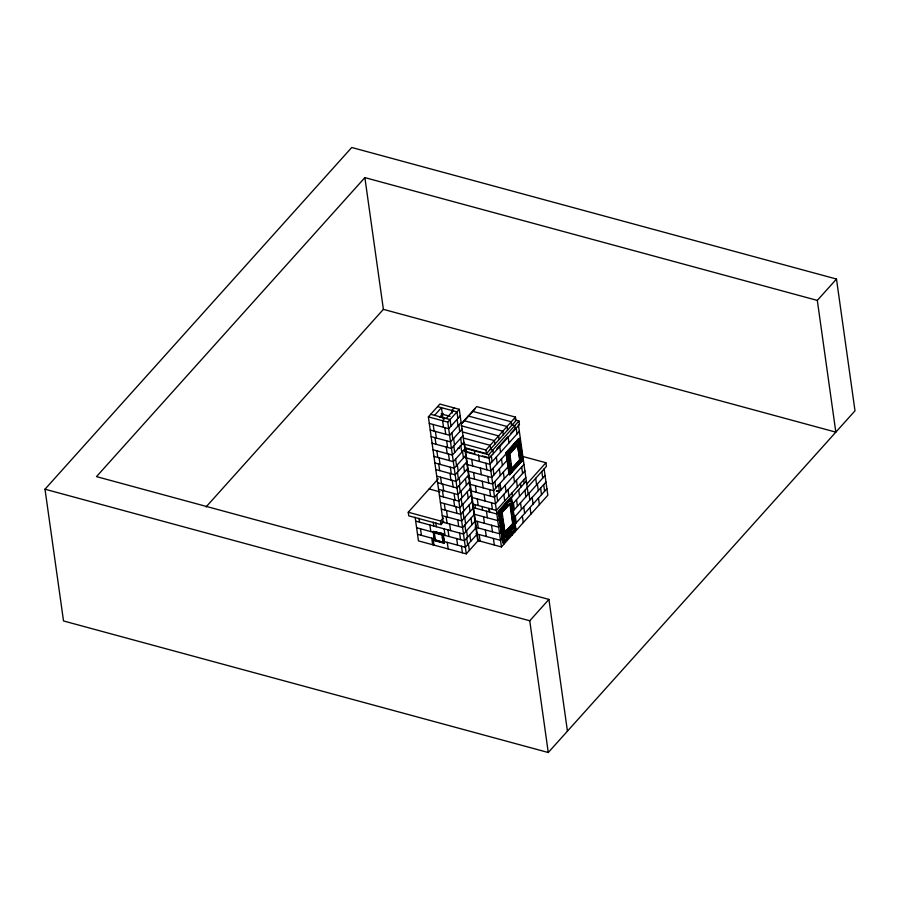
<?xml version="1.0" encoding="UTF-8"?>
<svg xmlns="http://www.w3.org/2000/svg" width="900" height="900" viewBox="0 0 900 900"><rect width="100%" height="100%" fill="white"/><g stroke="black" fill="none" stroke-linecap="round" stroke-linejoin="round"><path stroke-width="1.35" d="M435.409 539.944L442.957 542.126L442.024 534.859M459.945 446.231L460.327 445.804M498.173 484.909C498.42 486.743 498.679 480.082 499.162 492.154C500.186 492.075 498.892 491.152 496.339 491.231M45 489.206L351.731 147.487L836.482 279.045L855 410.794L548.269 752.512L63.517 620.955L45 489.206L529.751 620.775L548.921 599.411L96.491 476.618L364.871 177.615L817.312 300.409L836.482 279.045M206.032 506.959L383.389 309.353L364.871 177.615M443.183 522.259L428.377 416.858L439.875 404.044L459.27 409.309L477.776 541.046M434.554 415.35L441.45 407.655L442.935 418.196M439.74 417.184L443.149 413.392M444.892 418.151L442.598 420.716L443.52 427.309M454.095 407.902L451.8 410.468L452.16 413.1M446.186 418.5L453.082 410.816M415.114 517.174L418.455 540.889L466.279 553.86L447.761 422.123L459.27 409.309M460.192 415.89L448.684 428.704L429.3 423.45M461.115 422.483L449.618 435.296L430.223 430.031M461.498 423.495L476.685 406.586L515.464 417.105L515.97 420.705L486.45 453.589L465.053 447.784M462.375 423.101L474.986 409.05M462.037 429.064L450.54 441.877L431.145 436.624M462.971 435.656L451.463 448.47L432.079 443.205M463.894 442.238L452.396 455.051L433.001 449.798M464.231 444.634L464.614 444.206L478.17 540.619L466.279 553.86M464.816 448.83L453.319 461.644L433.924 456.379M443.801 521.561L441.079 524.599L408.757 515.835L408.251 512.235L438.233 478.834M465.75 455.411L454.241 468.236L434.858 462.971M466.673 462.004L455.175 474.817L435.78 469.553M467.595 468.596L456.098 481.41L436.702 476.145M486.45 453.589L485.944 450L515.464 417.105M468.529 475.178L457.02 487.991L437.636 482.726M477.517 540.45L501.435 546.941L488.655 454.725L518.94 420.975L515.059 419.918M496.811 448.886L507.127 437.4M510.75 433.361L515.216 428.377M469.451 481.77L457.942 494.584L438.559 489.319M519.345 431.404L489.814 464.299L465.255 457.627M441.079 524.599L440.572 521.01L443.295 517.972M470.374 488.351L458.876 501.165L439.481 495.9M433.17 531.585L443.25 533.79L444.127 543.206L434.441 540.574L433.17 531.585L443.25 533.79M434.531 540.574L433.541 531.979L442.586 534.431L443.689 542.903M506.025 452.644L518.49 438.761L519.131 438.941L522.214 460.8L509.749 474.683L509.096 474.502L506.025 452.644L506.678 452.824L519.131 438.941M435.51 539.989L434.272 532.744M508.309 451.316L490.748 470.88L466.189 464.22M510.142 449.269L516.589 442.091M518.423 440.044L520.267 437.996M507.499 453.116L519.064 440.854L521.842 460.62L510.728 473.006L507.499 453.116L510.851 450.248M518.738 440.764L507.623 453.15L507.994 455.794M519.064 440.854L507.96 453.296L510.728 473.006M512.696 448.189L518.31 441.754M508.444 453.454L510.975 450.641M515.689 445.387L518.22 442.564M471.296 494.944L459.799 507.757L440.404 502.493M510.446 460.642L509.49 453.848L517.545 444.87L519.975 459.934L511.594 468.81L519.649 459.844L517.545 444.87M511.92 468.9L509.816 453.926L517.871 444.96M506.88 460.53L491.67 477.473L467.111 470.812M519.66 446.287L521.19 444.577M442.586 534.431L443.767 542.812M472.23 501.525L460.721 514.339L441.338 509.074M507.803 467.111L492.593 484.065L468.034 477.394M520.582 452.88L522.124 451.17M473.152 508.118L461.655 520.931L442.26 515.666M512.685 468.81L514.294 467.021M509.625 472.702L493.526 490.646L468.956 483.986M514.024 468.011L510.57 471.859L515.014 467.089M521.201 459.81L523.046 457.751M518.467 463.241L520.189 461.317M510.266 472.882L521.842 460.62M509.096 474.502L521.516 460.53M512.1 471.611L509.423 474.593L506.351 452.734L518.816 438.851L520.346 449.775M515.655 467.651L520.999 461.7M474.075 514.699L462.577 527.512L441.889 521.899M523.969 464.344L494.449 497.239L469.89 490.567M475.009 521.291L463.5 534.105L415.676 521.123M524.891 470.925L495.371 503.82L472.106 497.509M475.931 527.873L464.423 540.686L443.745 535.072M525.825 477.517L496.294 510.412L472.601 503.978M476.854 534.465L465.356 547.279L444.668 541.665M498.33 511.234L510.784 497.351L511.436 497.531L515.858 528.964L503.392 542.846L502.751 542.678L498.33 511.234L498.971 511.414L511.436 497.531M504.551 505.327L496.8 514.001L473.108 507.566M506.048 503.696L526.331 481.106M503.066 542.756L498.656 511.324L511.11 497.441L515.486 528.784L504.371 541.17L499.793 511.706L511.043 499.354M504.371 541.17L500.243 511.83L510.907 499.32L511.29 501.986M507.285 504.225L500.389 511.92L500.771 514.71M504.956 507.341L506.295 505.856M526.748 484.11L545.918 462.746L521.921 456.233M502.358 516.42L501.795 512.426L510.165 503.55L502.11 512.516L504.923 532.462L502.729 519.075M500.029 518.029L497.734 520.594L474.457 514.271M511.92 504.787L546.424 466.335L545.918 462.746M512.842 511.369L545.051 475.493M513 518.816L545.974 482.074M504.596 532.373L512.966 523.485L510.233 503.246M504.923 532.462L512.966 523.485M505.744 531.945L508.511 528.863M510.109 527.445L513.461 523.699M513.304 525.881L504.934 534.769L512.977 525.803L513.619 528.097L505.238 536.985L513.293 528.019L512.977 525.803M504.697 535.219L511.526 527.614M513.923 525.398L546.896 488.666M509.524 534.296L512.111 531.416M507.195 537.716L511.65 532.755M501.435 546.941L547.83 495.248L544.118 468.9M512.55 508.657L513.371 508.657L512.618 508.984M383.389 309.353L835.83 432.146L817.312 300.409M472.466 411.277L511.245 421.808L511.751 425.396M511.166 424.71L514.721 425.678L515.227 429.266M437.58 406.609L456.964 411.874L457.886 418.455M468.248 415.98L507.026 426.51L507.532 430.099M441.09 413.899L450.135 416.351M464.029 420.683L502.819 431.201L503.314 434.801M430.673 414.293L450.067 419.558L450.99 426.15M428.377 416.858L447.761 422.123M461.149 425.745L498.6 435.904L499.106 439.493M462.285 431.887L494.381 440.606L494.887 444.195M463.421 438.041L490.162 445.298L490.669 448.897M490.286 449.325L492.874 450.022L493.369 453.611M464.546 444.195L485.944 450M521.561 460.62L522.214 460.8M488.655 454.725L465.379 448.402L465.885 452.002L489.161 458.314L519.446 424.564L518.94 420.975M464.332 451.046L473.377 453.499M482.434 455.963L487.598 457.358M496.429 490.702L499.365 491.524M510.176 500.22L510.739 500.377M429.154 488.959L439.92 491.884M515.486 528.784L504.045 541.091L499.916 511.74M515.205 528.795L515.858 528.964M474.739 520.684L498.656 527.175L500.951 524.61L500.591 521.977M475.02 527.096L499.579 533.767L501.885 531.202L501.514 528.57M408.251 512.235L440.572 521.01M504.011 539.977L503.966 537.379M475.942 533.689L500.512 540.349L502.808 537.784L502.436 535.151M433.361 531.371L443.059 534.004L444.319 542.993L434.632 540.36L433.541 531.979M433.35 532.192L442.507 534.521M416.599 527.715L434.7 532.62M434.194 532.834L441.945 534.938M417.521 534.296L435.623 539.212M436.027 540.472L444.51 542.779M541.822 471.465L542.745 478.058M543.679 484.639L544.601 491.231M540.608 488.059L541.53 494.64M537.379 484.031L538.301 490.624M535.691 478.305L536.614 484.886M538.47 498.06L539.392 504.652M548.921 599.411L567.439 731.16M532.17 497.452L533.092 504.045M528.941 493.436L529.875 500.017M518.411 424.822L528.176 494.28M530.033 507.465L530.955 514.046M520.729 452.509L521.887 460.71M518.49 438.761L521.145 457.897M518.614 440.73L519.356 446.006M519.727 448.639L520.279 452.588M520.65 455.22L521.201 459.18M523.71 479.869L524.216 483.457M516.116 427.387L517.039 433.969M521.674 466.909L522.596 473.49M524.947 490.264L525.881 496.845M518.535 447.199L518.895 449.786M519.446 453.656L519.806 456.233M520.459 483.502L520.954 487.091M523.733 506.858L524.666 513.439M518.659 489.656L519.581 496.238M520.515 502.83L521.438 509.411M522.36 516.004L523.283 522.585M516.465 480.33L517.387 486.911M508.061 436.354L508.984 442.935M513.619 475.875L514.541 482.468M516.521 499.657L517.444 506.25M510.829 463.365L511.402 467.449M509.366 462.465L509.827 466.549M508.365 458.426L510.401 472.916M507.96 460.845L508.331 463.489M506.678 452.824L509.749 474.683M512.021 492.896L512.528 496.485M513.45 503.077L514.373 509.659M515.306 516.251L516.229 522.832M529.751 620.775L548.269 752.512M510.784 497.351L513.101 514.024M513.472 516.488L514.98 527.366M511.853 505.991L512.224 508.657M512.595 511.324L512.977 513.99M513.54 517.995L514.845 527.332M513.382 519.142L513.754 521.831M514.35 528.39L514.856 531.99M508.027 489.724L508.95 496.316M509.839 503.46L512.798 524.452M499.624 445.748L500.558 452.34M501.48 458.921L502.402 465.514M503.336 472.095L504.259 478.688M505.181 485.269L506.104 491.861M511.83 532.586L512.168 534.983M503.809 494.426L504.731 501.007M499.343 468.934L500.265 475.515M496.339 457.031L497.261 463.624M500.04 483.39L500.963 489.971M505.249 534.859L505.564 537.075M504.787 533.722L504.934 534.769M501.334 518.614L501.75 521.674M502.132 524.452L502.729 528.626M503.111 531.416L503.595 534.701M491.197 455.152L492.12 461.734M493.043 468.326L493.976 474.907M494.899 481.5L495.821 488.081M496.744 494.674L497.678 501.255M499.162 511.189L499.478 514.069M503.224 540.788L503.73 544.376M498.971 511.414L503.392 542.846M485.944 463.241L486.866 469.834M487.789 476.415L488.723 483.007M489.645 489.6L490.567 496.181M491.49 502.774L492.424 509.355M489.184 508.478L489.69 512.077M491.546 525.251L492.469 531.832M493.402 538.425L494.325 545.006M488.869 508.387L489.375 511.988M478.553 454.905L479.475 461.486M480.397 468.079L481.331 474.671M482.254 481.252L483.176 487.845M484.11 494.426L485.032 501.019M486.461 511.2L487.384 517.781M474.435 450.866L474.941 454.455M482.085 506.554L482.58 510.142M483.514 516.735L484.436 523.316M485.359 529.909L486.293 536.49M471.724 459.382L472.646 465.975M473.569 472.556L474.502 479.149M475.425 485.73L476.348 492.322M477.281 498.915L478.204 505.496M474.975 504.619L475.47 508.219M477.326 521.392L478.249 527.974M479.183 534.566L480.105 541.148M465.761 447.975L466.267 451.575M458.82 425.048L459.743 431.629M460.665 438.221L461.599 444.803M462.521 451.395L463.444 457.976M457.121 419.31L458.055 425.902M460.822 445.657L461.756 452.25M463.601 465.424L464.535 472.005M465.457 478.598L466.38 485.179M467.303 491.771L468.236 498.353M469.159 504.945L470.081 511.526M471.015 518.119L471.938 524.711M469.8 534.712L470.723 541.294M453.611 438.469L454.534 445.05M457.312 464.816L458.235 471.397M459.157 477.99L460.091 484.571M461.014 491.164L461.936 497.745M462.87 504.338L463.793 510.919M464.715 517.511L465.637 524.104M466.571 530.685L467.494 537.278M468.416 543.859L469.35 550.451M451.912 432.731L452.846 439.324M453.769 445.905L454.691 452.498M455.614 459.079L456.548 465.671M457.47 472.252L458.392 478.845M459.326 485.426L460.249 492.019M461.171 498.6L462.094 505.192M463.027 511.774L463.95 518.366M464.873 524.959L465.806 531.54M466.729 538.132L467.651 544.714M444.814 427.657L445.736 434.239M446.659 440.831L447.593 447.412M448.515 454.005L449.438 460.586M450.371 467.179L451.294 473.771M452.216 480.353L453.139 486.945M454.072 493.526L454.995 500.119M455.918 506.7L456.851 513.293M457.774 519.874L458.696 526.466M459.619 533.048L460.553 539.64M461.475 546.221L462.397 552.814M446.299 447.064L447.221 453.656M450 473.411L450.923 480.004M453.701 499.759L454.624 506.351M441.608 415.103L441.979 417.735M456.671 538.582L457.594 545.175M449.651 524.002L450.574 530.595M435.397 431.438L436.32 438.019M439.099 457.785L440.021 464.366M442.8 484.132L443.723 490.725M446.501 510.48L447.435 517.072M433.181 424.496L434.104 431.089M435.026 437.67L435.949 444.262M436.882 450.844L437.805 457.436M438.728 464.017L439.661 470.61M440.584 477.191L441.506 483.784M442.44 490.365L443.363 496.957M444.285 503.55L445.207 510.131M446.141 516.724L447.064 523.305M447.986 529.898L448.92 536.479M447.255 542.363L448.178 548.955M444.116 528.84L445.039 535.433M442.868 534.217L444.127 543.206M442.361 537.255L442.699 539.64M435.803 522.788L436.354 526.736M433.215 522.079L433.766 526.039M433.744 532.44L434.284 536.299M433.035 538.504L433.957 545.096M429.896 524.981L430.819 531.574M431.741 538.155L432.664 544.748M418.995 518.22L419.546 522.18M420.48 528.761L421.402 535.354M458.224 448.088L458.843 448.47L458.224 448.088M462.049 443.812L462.679 444.195L462.071 443.745M507.623 455.861L508.5 455.861L507.623 455.861M508.298 460.654L509.175 460.654L508.298 460.654M509.051 466.043L509.94 466.043L509.096 465.975M509.726 470.835L510.604 470.824L509.771 470.756M511.83 503.944L512.719 503.933L511.83 503.944M513.934 518.918L514.822 518.918L513.979 518.85M514.609 523.71L515.498 523.699L514.609 523.71"/></g></svg>
